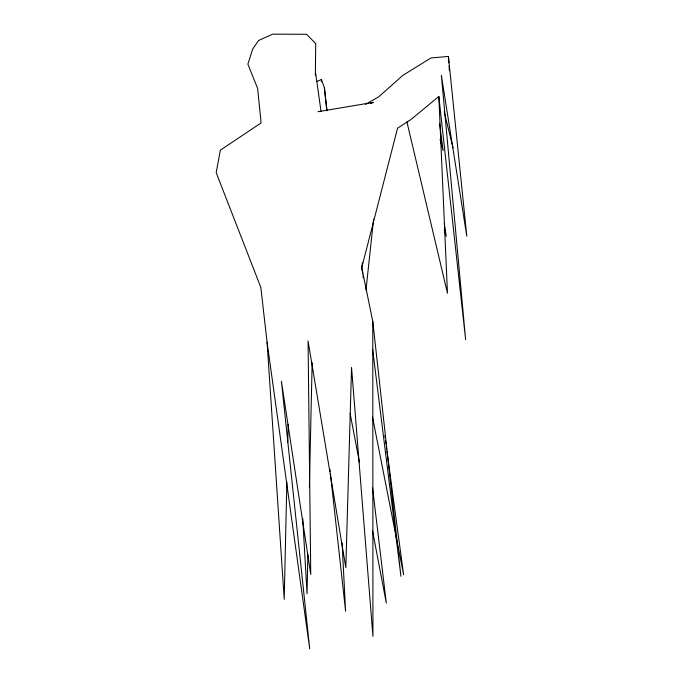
<?xml version="1.0" encoding="UTF-8"?>
<svg xmlns="http://www.w3.org/2000/svg" width="683" height="683" viewBox="0 0 683 683"><rect width="100%" height="100%" fill="white"/><g stroke="black" fill="none" stroke-linecap="round" stroke-linejoin="round"><path stroke-width="1.02" d="M315.367 75.284L315.708 43.567L306.556 34.278L272.713 34.15L258.652 40.451L252.701 49.048L247.886 64.134L257.645 88.534L261.102 122.923L220.344 150.192L216.195 172.671L260.838 287.466L267.079 342.209L309.723 648.85L281.413 381.276L310.756 574.488L308.059 340.954L345.829 567.582L351.549 367.454L372.935 636.394L372.781 321.386L361.751 267.582L362.579 262.332M286.86 481.933L284.222 599.29L267.079 342.209M287.756 442.464L288.158 424.322M307.905 554.408L307.026 593.8L302.74 518.38M309.39 487.329L312.148 362.767M365.977 290.104L373.61 219.055M365.593 104.414L379.014 96.576L402.902 75.326L430.999 57.944L448.432 56.45L466.805 236.267L441.355 75.292L465.635 339.699L438.827 96.448L411.098 119.431L397.557 128.191L361.751 267.582L362.682 273.746M370.698 103.585L373.499 102.356L317.962 111.722M316.699 81.542L321.386 79.544L324.374 87.655L326.935 109.809M444.232 230.222L446.204 236.275L444.309 223.623M440.074 139.298L443.105 150.567L439.528 123.205M444.172 111.722L453.051 147.921M406.88 121.736L447.467 293.22L438.827 96.448M372.508 417.048L403.619 574.77L386.971 451.42M350.123 413.471L359.514 462.698M372.517 530.793L386.305 603.072L372.577 487.952M362.989 275.804L363.305 277.861M315.64 73.183L321.027 111.466M321.676 81.644L321.386 79.544L321.462 81.678M384.836 435.609L385.118 437.718M385.545 440.876L385.972 444.044M386.262 446.153L386.689 449.312M372.611 349.252L400.938 576.29L372.781 321.386M329.957 469.332L330.188 471.449M330.418 473.567L345.581 611.097L342.098 542.959M324.374 87.655L326.833 110.911M448.432 56.45L448.851 62.819M449.055 66.003L449.329 70.247"/></g></svg>
